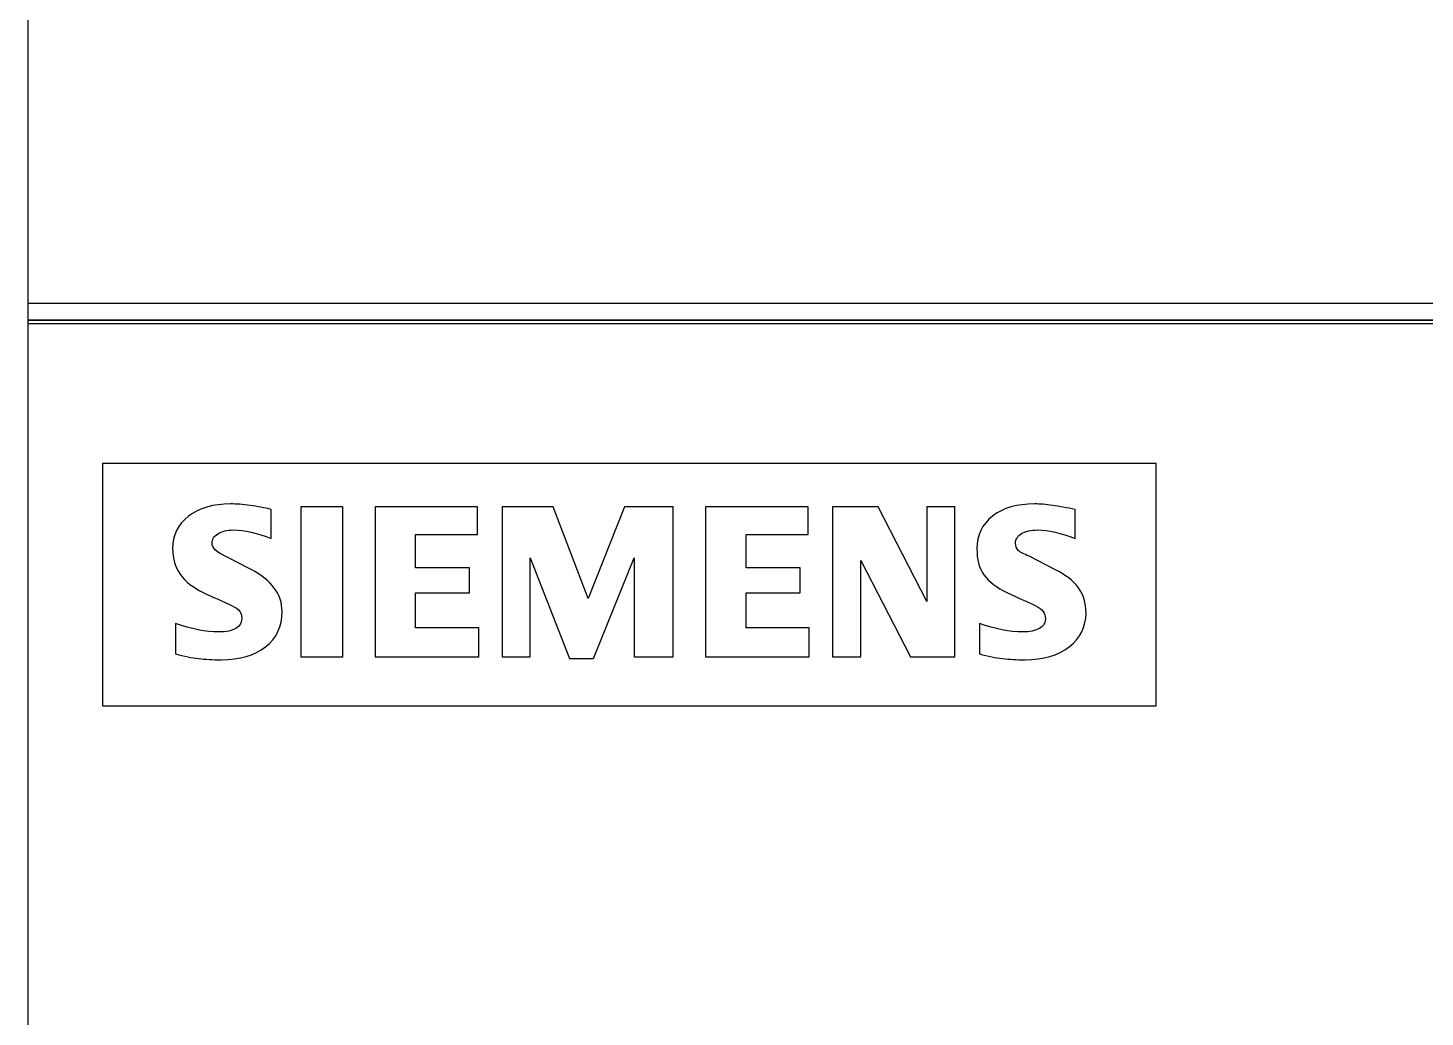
# Model space of a CAD drawing. Extents: x 0 to 420, y 0 to 297.
# Drawn here: x 90.2 to 113.14, y 200.54 to 216.79 of the extents above; entities that cross this region are included whole.
import ezdxf

# ---------------------------------------------------------------- set-up
doc = ezdxf.new("R2010")
doc.units = 0
doc.header["$LTSCALE"] = 23.1
doc.layers.add('10000_FRONT', color=7, linetype='CONTINUOUS')
doc.layers.add('10500_FRONT_LABELING', color=7, linetype='CONTINUOUS')

msp = doc.modelspace()

# ---------------------------------------------------------------- linework, layer by layer
at = {"layer": '10000_FRONT', "color": 7, "linetype": 'CONTINUOUS'}
for p, q in [((90.196, 234.789), (90.196, 144.789)), ((90.196, 212.27), (161.696, 212.27)), ((132.496, 211.993), (90.196, 211.993)), ((132.296, 211.984), (90.196, 211.984)), ((90.196, 211.937), (132.296, 211.937)), ((91.422, 209.644), (91.422, 205.659)), ((91.422, 209.644), (108.722, 209.644)), ((108.722, 205.659), (108.722, 209.644)), ((91.422, 205.659), (108.722, 205.659))]:
    msp.add_line(p, q, dxfattribs=at)
at = {"layer": '10500_FRONT_LABELING', "color": 7, "linetype": 'CONTINUOUS'}
for p, q in [((94.193, 208.404), (94.193, 208.883)), ((94.678, 208.928), (94.678, 206.459)), ((95.366, 208.928), (94.678, 208.928)), ((95.366, 206.459), (95.366, 208.928)), ((95.898, 208.928), (95.898, 206.459)), ((97.58, 208.928), (95.898, 208.928)), ((97.58, 208.471), (97.58, 208.928)), ((97.982, 208.928), (97.982, 206.459)), ((98.821, 208.928), (97.982, 208.928)), ((99.394, 207.417), (98.821, 208.928)), ((99.993, 208.928), (99.394, 207.417)), ((100.791, 208.928), (99.993, 208.928)), ((100.791, 206.459), (100.791, 208.928)), ((101.323, 208.928), (101.323, 206.459)), ((103.007, 208.928), (101.323, 208.928)), ((103.007, 208.471), (103.007, 208.928)), ((103.408, 208.928), (103.408, 206.459)), ((104.158, 208.928), (103.408, 208.928)), ((104.956, 207.372), (104.158, 208.928)), ((104.956, 208.928), (104.956, 207.372)), ((105.42, 208.928), (104.956, 208.928)), ((105.42, 206.459), (105.42, 208.928)), ((107.395, 208.404), (107.395, 208.883)), ((96.56, 207.925), (96.56, 208.471)), ((96.56, 208.471), (97.58, 208.471)), ((101.99, 207.925), (101.99, 208.471)), ((101.99, 208.471), (103.007, 208.471)), ((107.061, 207.896), (106.639, 208.116)), ((97.445, 207.925), (96.56, 207.925)), ((97.445, 207.513), (97.445, 207.925)), ((98.446, 206.459), (98.446, 208.088)), ((98.446, 208.088), (99.087, 206.436)), ((99.483, 206.436), (100.15, 208.088)), ((100.15, 208.088), (100.15, 206.459)), ((102.876, 207.925), (101.99, 207.925)), ((102.876, 207.513), (102.876, 207.925)), ((103.872, 206.459), (103.872, 208.043)), ((103.872, 208.043), (104.69, 206.459)), ((96.56, 206.938), (96.56, 207.513)), ((96.56, 207.513), (97.445, 207.513)), ((101.99, 206.938), (101.99, 207.513)), ((101.99, 207.513), (102.876, 207.513)), ((92.619, 207.011), (92.619, 206.509)), ((105.821, 207.011), (105.821, 206.509)), ((97.602, 206.938), (96.56, 206.938)), ((97.602, 206.459), (97.602, 206.938)), ((103.027, 206.938), (101.99, 206.938)), ((103.027, 206.459), (103.027, 206.938)), ((94.678, 206.459), (95.366, 206.459)), ((95.898, 206.459), (97.602, 206.459)), ((97.982, 206.459), (98.446, 206.459)), ((99.087, 206.436), (99.483, 206.436)), ((100.15, 206.459), (100.791, 206.459)), ((101.323, 206.459), (103.027, 206.459)), ((103.408, 206.459), (103.872, 206.459)), ((104.69, 206.459), (105.42, 206.459))]:
    msp.add_line(p, q, dxfattribs=at)
for points, knots in [([(93.846, 208.948), (93.726, 208.965), (93.62, 208.973), (93.238, 208.973), (93.006, 208.906), (92.659, 208.635), (92.572, 208.456), (92.572, 208.077), (92.614, 207.938), (92.781, 207.697), (92.91, 207.596), (93.083, 207.513)], [0, 0, 0, 0, 0.087042, 0.087042, 0.353828, 0.353828, 0.619885, 0.619885, 0.809501, 0.809501, 1, 1, 1, 1]), ([(107.025, 208.948), (106.917, 208.965), (106.819, 208.973), (106.439, 208.973), (106.209, 208.907), (105.865, 208.64), (105.78, 208.461), (105.78, 208.062), (105.818, 207.92), (105.975, 207.698), (106.104, 207.6), (106.285, 207.513)], [0, 0, 0, 0, 0.081455, 0.081455, 0.340194, 0.340194, 0.600254, 0.600254, 0.8003, 0.8003, 1, 1, 1, 1]), ([(93.437, 208.116), (93.291, 208.18), (93.219, 208.252), (93.219, 208.39), (93.251, 208.442), (93.379, 208.524), (93.465, 208.545), (93.753, 208.545), (93.96, 208.498), (94.193, 208.404)], [0, 0, 0, 0, 0.261575, 0.261575, 0.462575, 0.462575, 0.663575, 0.663575, 1, 1, 1, 1]), ([(106.46, 208.209), (106.43, 208.238), (106.415, 208.278), (106.415, 208.394), (106.448, 208.446), (106.576, 208.525), (106.664, 208.545), (106.955, 208.545), (107.162, 208.498), (107.395, 208.404)], [0, 0, 0, 0, 0.182565, 0.182565, 0.408598, 0.408598, 0.634631, 0.634631, 1, 1, 1, 1]), ([(92.619, 206.509), (92.761, 206.471), (92.888, 206.446), (93.11, 206.42), (93.236, 206.413), (93.677, 206.413), (93.918, 206.484), (94.28, 206.77), (94.37, 206.962), (94.37, 207.492), (94.198, 207.72), (93.719, 207.97), (93.578, 208.043), (93.437, 208.116)], [0, 0, 0, 0, 0.100187, 0.100187, 0.199698, 0.199698, 0.416215, 0.416215, 0.632733, 0.632733, 0.892257, 0.892257, 1, 1, 1, 1]), ([(105.821, 206.509), (105.964, 206.471), (106.09, 206.446), (106.312, 206.42), (106.436, 206.413), (106.871, 206.413), (107.111, 206.485), (107.48, 206.77), (107.572, 206.954), (107.572, 207.346), (107.531, 207.484), (107.364, 207.71), (107.235, 207.81), (107.061, 207.896)], [0, 0, 0, 0, 0.10411, 0.10411, 0.207517, 0.207517, 0.43653, 0.43653, 0.666137, 0.666137, 0.833734, 0.833734, 1, 1, 1, 1]), ([(93.083, 207.513), (93.239, 207.442), (93.396, 207.371), (93.656, 207.25), (93.708, 207.186), (93.708, 206.949), (93.581, 206.87), (93.116, 206.87), (92.88, 206.917), (92.619, 207.011)], [0, 0, 0, 0, 0.242389, 0.242389, 0.405121, 0.405121, 0.728891, 0.728891, 1, 1, 1, 1]), ([(106.285, 207.513), (106.439, 207.442), (106.594, 207.37), (106.853, 207.25), (106.905, 207.178), (106.905, 207.02), (106.872, 206.968), (106.74, 206.89), (106.648, 206.87), (106.318, 206.87), (106.082, 206.917), (105.821, 207.011)], [0, 0, 0, 0, 0.287648, 0.287648, 0.482601, 0.482601, 0.61717, 0.61717, 0.753642, 0.753642, 1, 1, 1, 1])]:
    msp.add_open_spline(points, degree=3, knots=knots, dxfattribs=at)
for points in [[(94.193, 208.883), (94.081, 208.909), (93.966, 208.931), (93.846, 208.948)], [(107.395, 208.883), (107.256, 208.909), (107.132, 208.931), (107.025, 208.948)], [(106.639, 208.116), (106.549, 208.15), (106.489, 208.181), (106.46, 208.209)]]:
    msp.add_open_spline(points, degree=3, dxfattribs=at)

doc.saveas('drawing.dxf')
